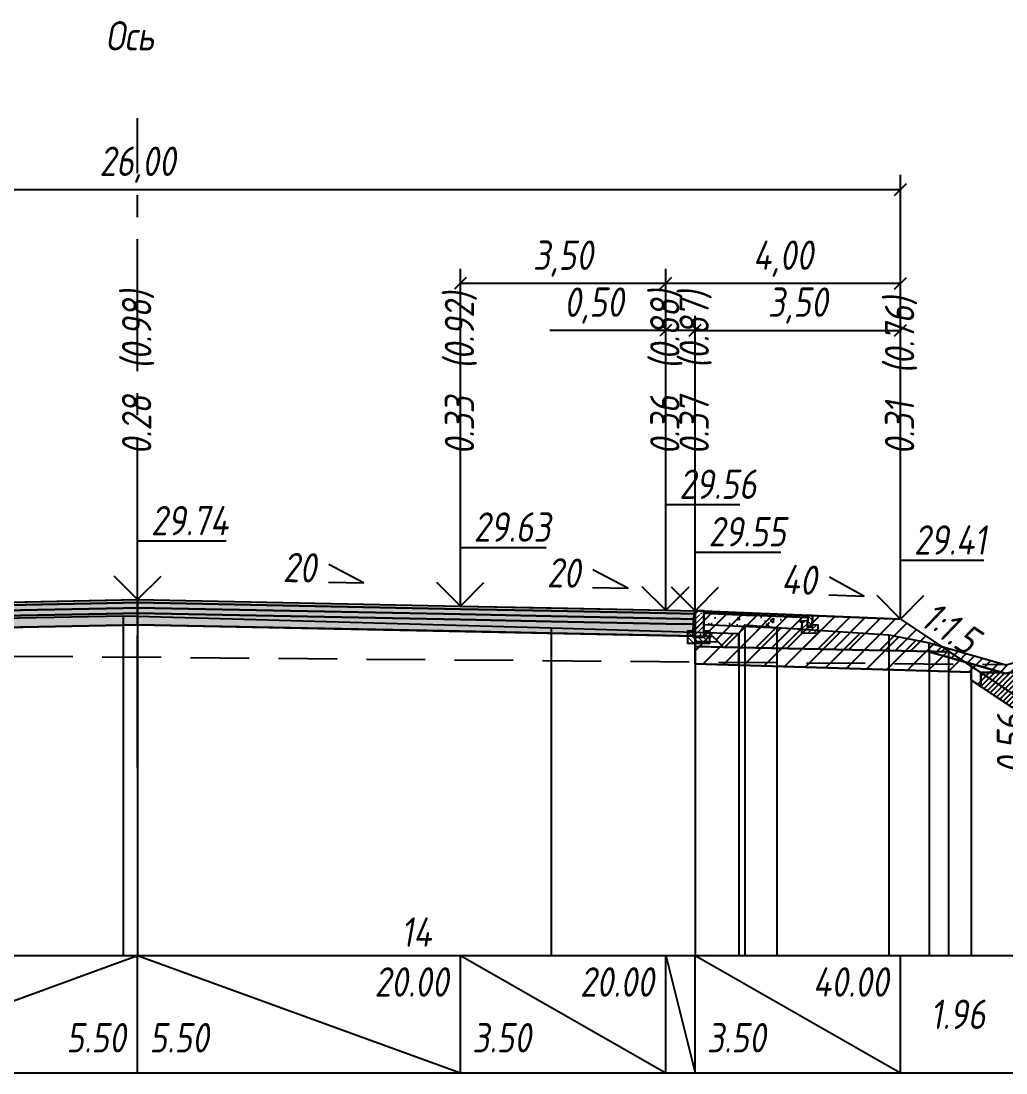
# Model space of a CAD drawing. Extents: x -717 to 1451, y -133302 to 233.
# Drawn here: x -203.5 to -119.6, y -108942.6 to -108853 of the extents above; entities that cross this region are included whole.
import ezdxf
from ezdxf.enums import TextEntityAlignment as Align

# ---------------------------------------------------------------- set-up
doc = ezdxf.new("R2010")
doc.units = 0
doc.linetypes.add('осевая2', pattern=[1.125, 0.75, -0.125, 0.125, -0.125])
doc.linetypes.add('штриховая', pattern=[0.75, 0.5, -0.25])
for name, color, linetype in [('Интерполированный поперечник', 2, 'Continuous'), ('КОД_399', 252, 'Continuous'), ('Код_514', 1, 'Continuous'), ('Контур_0', 7, 'Continuous'), ('Контур_2521', 7, 'Continuous'), ('Контур_2564', 7, 'Continuous'), ('Контур_2660', 7, 'Continuous'), ('Контур_2665', 7, 'Continuous'), ('Контур_400', 7, 'Continuous'), ('Контур_508', 7, 'Continuous'), ('Контур_512', 7, 'Continuous'), ('Контур_513', 7, 'Continuous'), ('Контур_818', 7, 'Continuous'), ('Красный поперечник', 1, 'Continuous'), ('Объём_2501', 7, 'Continuous'), ('Объём_2564', 7, 'Continuous'), ('Объём_2650', 7, 'Continuous'), ('Объём_2660', 7, 'Continuous'), ('Объём_2661', 7, 'Continuous'), ('Объём_2663', 7, 'Continuous'), ('Объём_2665', 7, 'Continuous'), ('Объём_2666', 7, 'Continuous'), ('Объём_2667', 7, 'Continuous'), ('Объём_2668', 7, 'Continuous'), ('Объём_2669', 7, 'Continuous'), ('Объём_2675', 7, 'Continuous'), ('Ось', 1, 'осевая2'), ('Откосы', 7, 'Continuous'), ('Отметки покрытия', 7, 'Continuous'), ('Рабочие отметки', 7, 'Continuous'), ('Рабочие отметки доп.', 7, 'Continuous'), ('Слои выравнивания', 7, 'Continuous'), ('Таблица', 7, 'Continuous'), ('Уклоны проезжей части', 7, 'Continuous'), ('Черный поперечник', 3, 'Continuous')]:
    doc.layers.add(name, color=color, linetype=linetype)
for name, color, linetype, true_color in [('Контур_2540', 2, 'Continuous', 0xffff00), ('Контур_2560', 2, 'Continuous', 0xffff00), ('Контур_2561', 7, 'Continuous', 0xff8040), ('Контур_2562', 3, 'Continuous', 0x00ff00), ('Контур_2563', 7, 'Continuous', 0xff8000), ('Контур_2570', 7, 'Continuous', 0x80ff00), ('Контур_2583', 3, 'Continuous', 0x00ff00), ('Контур_2725', 7, 'Continuous', 0x323232), ('Контур_2736', 4, 'Continuous', 0x00ffff), ('Контур_2737', 4, 'Continuous', 0x00ffff), ('Контур_2738', 4, 'Continuous', 0x00ffff), ('Контур_2739', 4, 'Continuous', 0x00ffff), ('Контур_2745', 7, 'Continuous', 0xa4ffff), ('Контур_2747', 4, 'Continuous', 0x00ffff), ('Контур_2748', 4, 'Continuous', 0x00ffff), ('Контур_2749', 4, 'Continuous', 0x00ffff), ('Контур_2760', 7, 'Continuous', 0x323232), ('Контур_2761', 7, 'Continuous', 0x323232), ('Контур_2762', 7, 'Continuous', 0x323232), ('Контур_2763', 7, 'Continuous', 0x323232), ('Контур_402', 7, 'Continuous', 0xff6464), ('Контур_703', 4, 'Continuous', 0x00ffff), ('Контур_705', 4, 'Continuous', 0x00ffff), ('Объём_2520', 7, 'Continuous', 0x80ffff), ('Объём_2540', 2, 'Continuous', 0xffff00), ('Объём_2560', 2, 'Continuous', 0xffff00), ('Объём_2561', 7, 'Continuous', 0xff8040), ('Объём_2562', 3, 'Continuous', 0x00ff00), ('Объём_2563', 7, 'Continuous', 0xff8000), ('Объём_2570', 7, 'Continuous', 0x80ff00), ('Объём_2583', 3, 'Continuous', 0x00ff00), ('Объём_2594', 3, 'Continuous', 0x00ff00), ('Объём_2600', 7, 'Continuous', 0x808000), ('Объём_2620', 2, 'Continuous', 0xffff00), ('Объём_2746', 2, 'Continuous', 0xffff00)]:
    doc.layers.add(name, color=color, linetype=linetype, true_color=true_color)
doc.styles.get("Standard").update_dxf_attribs({"font": 'txt', "height": 2.5})
doc.styles.add('М', font='romand.shx', dxfattribs={"width": 0.8, "oblique": 10, "height": 2.5})
doc.dimstyles.new('ISO-25', dxfattribs={"dimtxt": 2.5, "dimasz": 2.5, "dimexe": 1.25, "dimexo": 0.625, "dimtad": 1, "dimtxsty": 'Standard', "dimcen": 2.5, "dimadec": 0, "dimazin": 0, "dimtfac": 1, "dimtmove": 0, "dimatfit": 3, "dimfxl": 1, "dimarcsym": 0})

# ---------------------------------------------------------------- blocks, each defined once
blk = doc.blocks.new('_Oblique')
at = {"color": 0, "linetype": 'ByBlock', "lineweight": -2}
blk.add_line((-0.5, -0.5), (0.5, 0.5), dxfattribs=at)
blk = doc.blocks.new('*D2216')
at = {"color": 0, "lineweight": -2, "transparency": 16777216}
for p, q in [((-146.059, -108902.632), (-146.059, -108878.057)), ((-128.559, -108903.332), (-128.559, -108878.057)), ((-146.059, -108879.307), (-128.559, -108879.307))]:
    blk.add_line(p, q, dxfattribs=at)
at = {"layer": 'Defpoints', "color": 0, "transparency": 16777216}
for p in [(-128.559, -108879.307), (-146.059, -108903.257), (-128.559, -108903.957)]:
    blk.add_point(p, dxfattribs=at)
at = {"color": 0, "lineweight": -2, "transparency": 16777216, "rotation": 180}
blk.add_blockref('_Oblique', (-146.059, -108879.307), dxfattribs=at)
at = {"color": 0, "lineweight": -2, "transparency": 16777216}
blk.add_blockref('_Oblique', (-128.559, -108879.307), dxfattribs=at)
at = {"color": 0, "transparency": 16777216, "insert": (-137.309, -108877.194), "char_height": 2.5, "width": 9.58333, "attachment_point": 5, "style": 'М'}
blk.add_mtext('3,50', dxfattribs=at)
blk = doc.blocks.new('*D2218')
at = {"color": 0, "lineweight": -2, "transparency": 16777216}
for p, q in [((-148.559, -108902.582), (-148.559, -108878.057)), ((-146.059, -108902.632), (-146.059, -108878.057)), ((-148.559, -108879.307), (-158.431, -108879.307)), ((-146.059, -108879.307), (-148.559, -108879.307))]:
    blk.add_line(p, q, dxfattribs=at)
at = {"layer": 'Defpoints', "color": 0, "transparency": 16777216}
for p in [(-146.059, -108879.307), (-148.559, -108903.207), (-146.059, -108903.257)]:
    blk.add_point(p, dxfattribs=at)
at = {"color": 0, "lineweight": -2, "transparency": 16777216, "rotation": 180}
blk.add_blockref('_Oblique', (-148.559, -108879.307), dxfattribs=at)
at = {"color": 0, "lineweight": -2, "transparency": 16777216}
blk.add_blockref('_Oblique', (-146.059, -108879.307), dxfattribs=at)
at = {"color": 0, "transparency": 16777216, "insert": (-154.669, -108877.194), "char_height": 2.5, "width": 9.16667, "attachment_point": 5, "style": 'М'}
blk.add_mtext('0,50', dxfattribs=at)
blk = doc.blocks.new('*D2220')
at = {"color": 0, "lineweight": -2, "transparency": 16777216}
for p, q in [((-166.059, -108902.232), (-166.059, -108874.057)), ((-148.559, -108902.582), (-148.559, -108874.057)), ((-148.559, -108875.307), (-166.059, -108875.307))]:
    blk.add_line(p, q, dxfattribs=at)
at = {"layer": 'Defpoints', "color": 0, "transparency": 16777216}
for p in [(-166.059, -108875.307), (-166.059, -108902.857), (-148.559, -108903.207)]:
    blk.add_point(p, dxfattribs=at)
at = {"color": 0, "lineweight": -2, "transparency": 16777216, "rotation": 180}
blk.add_blockref('_Oblique', (-166.059, -108875.307), dxfattribs=at)
at = {"color": 0, "lineweight": -2, "transparency": 16777216}
blk.add_blockref('_Oblique', (-148.559, -108875.307), dxfattribs=at)
at = {"color": 0, "transparency": 16777216, "insert": (-157.309, -108873.194), "char_height": 2.5, "width": 9.58333, "attachment_point": 5, "style": 'М'}
blk.add_mtext('3,50', dxfattribs=at)
blk = doc.blocks.new('*D2221')
at = {"color": 0, "lineweight": -2, "transparency": 16777216}
for p, q in [((-148.559, -108902.582), (-148.559, -108874.057)), ((-128.559, -108903.332), (-128.559, -108874.057)), ((-128.559, -108875.307), (-148.559, -108875.307))]:
    blk.add_line(p, q, dxfattribs=at)
at = {"layer": 'Defpoints', "color": 0, "transparency": 16777216}
for p in [(-148.559, -108875.307), (-148.559, -108903.207), (-128.559, -108903.957)]:
    blk.add_point(p, dxfattribs=at)
at = {"color": 0, "lineweight": -2, "transparency": 16777216, "rotation": 180}
blk.add_blockref('_Oblique', (-148.559, -108875.307), dxfattribs=at)
at = {"color": 0, "lineweight": -2, "transparency": 16777216}
blk.add_blockref('_Oblique', (-128.559, -108875.307), dxfattribs=at)
at = {"color": 0, "transparency": 16777216, "insert": (-138.559, -108873.194), "char_height": 2.5, "width": 9.16667, "attachment_point": 5, "style": 'М'}
blk.add_mtext('4,00', dxfattribs=at)
blk = doc.blocks.new('*D2223')
at = {"color": 0, "lineweight": -2, "transparency": 16777216}
for p, q in [((-258.559, -108903.332), (-258.559, -108866.057)), ((-128.559, -108903.332), (-128.559, -108866.057)), ((-258.559, -108867.307), (-128.559, -108867.307))]:
    blk.add_line(p, q, dxfattribs=at)
at = {"layer": 'Defpoints', "color": 0, "transparency": 16777216}
for p in [(-128.559, -108867.307), (-258.559, -108903.957), (-128.559, -108903.957)]:
    blk.add_point(p, dxfattribs=at)
at = {"color": 0, "lineweight": -2, "transparency": 16777216, "rotation": 180}
blk.add_blockref('_Oblique', (-258.559, -108867.307), dxfattribs=at)
at = {"color": 0, "lineweight": -2, "transparency": 16777216}
blk.add_blockref('_Oblique', (-128.559, -108867.307), dxfattribs=at)
at = {"color": 0, "transparency": 16777216, "insert": (-193.559, -108865.194), "char_height": 2.5, "width": 11.66667, "attachment_point": 5, "style": 'М'}
blk.add_mtext('26,00', dxfattribs=at)
blk = doc.blocks.new('Тротуар1')
at = {"linetype": 'Continuous', "lineweight": 13}
h = blk.add_hatch(dxfattribs=at)
h.set_pattern_fill('ANSI35', scale=5, angle=90)
h.set_pattern_definition([(135, (-1541.6927, -4801.9416), (-0.88388348, -0.88388348), []), (135, (-1541.6927, -4801.0577), (-0.88388348, -0.88388348), [1.5625, -0.3125, 0, -0.3125])])
h.paths.add_polyline_path([(-16.72, -1.24), (-17.72, -1.24), (-17.72, -2.24), (-18.52, -2.24), (-18.52, -1.85), (-19.52, -1.89), (-19.52, -3.24), (-16.72, -3.24)])
h = blk.add_hatch(dxfattribs=at)
h.set_pattern_fill('ANSI35', scale=5)
h.set_pattern_definition([(45, (-1541.6927, -4800.4416), (-0.88388348, 0.88388348), []), (45, (-1540.8088, -4800.4416), (-0.88388348, 0.88388348), [1.5625, -0.3125, 0, -0.3125])])
h.paths.add_polyline_path([(-17.72, -0.24), (-18.52, -0.24), (-18.52, -2.24), (-17.72, -2.24)])
at = {"linetype": 'Continuous'}
h = blk.add_hatch(dxfattribs=at)
h.set_pattern_fill('ANSI31', color=256, scale=15, angle=45, style=0)
h.set_pattern_definition([(90, (-1932.1888, -4954.235), (-1.875, 3e-16), [])])
h.paths.add_polyline_path([(0, 0), (-17.72, -0.24), (-17.71, -0.63), (-11.04, -0.58), (0, -0.4)])
at = {"layer": 'КОД_399'}
h = blk.add_hatch(dxfattribs=at)
h.set_pattern_fill('AR-CONC', scale=0.7, angle=45, style=0)
h.set_pattern_definition([(95, (-1932.189, -4954.235), (3.860864, 3.2396496), [0.525, -5.775]), (40, (-1932.189, -4954.235), (-4.409945, 3.036377), [0.42, -4.62]), (145.45144, (-1931.867, -4953.965), (-0.549081, 6.2760265), [0.4461813, -4.907995]), (91.1842, (-1933.179, -4953.245), (6.101854, 4.4632964), [0.7875, -8.6625]), (141.63564, (-1932.67, -4952.873), (-0.1953, 9.447982), [0.669272, -7.361996]), (36.18416, (-1933.179, -4953.245), (-0.1953, 9.447982), [0.63, -6.93]), (66, (-1932.4363, -4952.9975), (4.947401, 0.9616773), [0.525, -5.775]), (11, (-1932.4363, -4952.9975), (-2.38496, 4.793659), [0.42, -4.62]), (116.45144, (-1932.024, -4952.9174), (2.562441, 5.7553363), [0.4461813, -4.907995]), (82.5, (-1932.1888, -4954.235), (-1.5875523, 1.7079287), [0, -4.564, 0, -4.69, 0, -4.6375]), (52.5, (-1932.1888, -4954.235), (-0.6501106, 3.2543661), [0, -2.674, 0, -4.459, 0, -1.7675]), (12.5, (-1933.2926, -4955.3388), (2.7539272, 2.5306453), [0, -1.75, 0, -5.46, 0, -7.245]), (2.5, (-1933.7876, -4955.8337), (2.3911299, 3.3821186), [0, -2.275, 0, -3.626, 0, -5.145])])
h.paths.add_polyline_path([(0, -0.4), (-17.71, -0.63), (-17.72, -1.24), (-16.71, -1.24), (-16.72, -2.62), (-0.07, -2.41)])
at = {"linetype": 'Continuous'}
blk.add_lwpolyline([(-17.72, -1.24), (-16.72, -1.24), (-16.72, -3.24), (-19.52, -3.24), (-19.52, -1.89), (-18.52, -1.85)], dxfattribs=at)
at = {"color": 7, "lineweight": 30}
for points in [[(-18.52, -0.24), (-18.52, -2.24), (-17.72, -2.24), (-17.72, -0.24), (-18.52, -0.24)], [(-8.6, -0.53), (0, -0.4)]]:
    blk.add_lwpolyline(points, dxfattribs=at)
for points in [[(0, 0), (-17.72, -0.24), (-17.72, -0.63), (0, -0.4)], [(0, -0.4), (-17.71, -0.63), (-17.72, -1.24), (-16.71, -1.24), (-16.72, -2.62), (-0.07, -2.39)]]:
    blk.add_lwpolyline(points, close=True)
blk = doc.blocks.new('БР100.30.18')
at = {"linetype": 'Continuous', "lineweight": 13}
h = blk.add_hatch(dxfattribs=at)
h.set_pattern_fill('ANSI35', scale=5)
h.set_pattern_definition([(45, (-1504.996, -4799.2297), (-0.88388348, 0.88388348), []), (45, (-1504.1121, -4799.2297), (-0.88388348, 0.88388348), [1.5625, -0.3125, 0, -0.3125])])
h.paths.add_polyline_path([(0.3, 3.47), (1.8, 3.47), (1.8, -1.03), (0, -1.03), (0, 1.97)])
h = blk.add_hatch(dxfattribs=at)
h.set_pattern_fill('ANSI35', scale=5, angle=90)
h.set_pattern_definition([(135, (-1504.996, -4800.7297), (-0.88388348, -0.88388348), []), (135, (-1504.996, -4799.8458), (-0.88388348, -0.88388348), [1.5625, -0.3125, 0, -0.3125])])
h.paths.add_polyline_path([(-1, -0.03), (0, -0.03), (0, -1.03), (1.8, -1.03), (1.8, -0.03), (2.8, -0.03), (2.8, -2.03), (-1, -2.03)])
at = {"color": 7, "lineweight": 30}
blk.add_lwpolyline([(1.8, -1.03), (0, -1.03), (0, 1.97), (0.3, 3.47), (1.8, 3.47)], close=True, dxfattribs=at)
at = {"linetype": 'Continuous'}
blk.add_lwpolyline([(0, -0.03), (-1, -0.03), (-1, -2.03), (2.8, -2.03), (2.8, -0.03), (1.8, -0.03)], dxfattribs=at)

msp = doc.modelspace()

# ---------------------------------------------------------------- hatches: boundary and pattern name
at = {"layer": 'Объём_2563'}
h = msp.add_hatch(dxfattribs=at)
h.set_pattern_fill('ANSI31', color=256, scale=0.3)
h.set_pattern_definition([(45, (-403.5971, 12.4336), (-0.673519209, 0.673519209), [])])
h.paths.add_polyline_path([(-143.64, -108906.293), (-144.559, -108905.375), (-146.059, -108905.345), (-146.059, -108903.195), (-128.559, -108903.895), (-124.383, -108906.678)])
at = {"layer": 'Объём_2570'}
h = msp.add_hatch(dxfattribs=at)
h.set_pattern_fill('ANSI31', color=256, scale=0.2)
h.set_pattern_definition([(45, (-403.5971, 12.4336), (-0.449012806, 0.449012806), [])])
h.paths.add_polyline_path([(-110.494, -108906.978), (-110.921, -108906.767), (-114.77, -108907.312), (-119.571, -108908.549), (-126.114, -108906.685), (-126.114, -108905.935), (-119.571, -108907.799), (-114.77, -108906.562), (-110.921, -108906.017), (-110.494, -108906.228)])
at = {"layer": 'Объём_2600'}
h = msp.add_hatch(dxfattribs=at)
h.set_pattern_fill('ANSI31', color=6, scale=0.4)
h.set_pattern_definition([(45, (-403.5971, 12.4336), (-0.898025612, 0.898025612), [])])
h.paths.add_polyline_path([(-122.526, -108909.118), (-122.526, -108908.426), (-146.059, -108907.72), (-146.059, -108905.025), (-142.323, -108905.139), (-141.823, -108904.389), (-139.082, -108904.606), (-129.559, -108905.231), (-126.114, -108905.935), (-126.114, -108906.685), (-119.918, -108908.45), (-121.726, -108908.45), (-121.726, -108909.652)])
at = {"layer": 'Объём_2620'}
h = msp.add_hatch(dxfattribs=at)
h.set_pattern_fill('ANSI31', color=2, scale=0.1)
h.set_pattern_definition([(45, (-403.5971, 12.43357), (-0.224506403, 0.224506403), [])])
h.paths.add_polyline_path([(-116.473, -108911.416), (-119.079, -108911.416), (-121.726, -108909.652), (-121.726, -108908.45), (-119.918, -108908.45), (-119.571, -108908.549), (-119.187, -108908.45), (-113.826, -108908.45), (-113.826, -108909.652)])
at = {"layer": 'Слои выравнивания'}
for color, points in [(2, [(-241.059, -108903.195), (-238.559, -108903.145), (-231.622, -108903.006), (-221.059, -108902.795), (-194.774, -108902.269), (-193.559, -108902.245), (-193.559, -108902.495), (-194.774, -108902.519), (-221.059, -108903.045), (-231.622, -108903.256), (-238.559, -108903.395), (-241.059, -108903.445)]), (3, [(-241.059, -108903.445), (-238.559, -108903.395), (-231.622, -108903.256), (-221.059, -108903.045), (-194.774, -108902.519), (-193.559, -108902.495), (-193.559, -108902.945), (-194.774, -108902.969), (-221.059, -108903.495), (-231.622, -108903.706), (-238.559, -108903.845), (-241.059, -108903.895)]), (4, [(-241.059, -108903.895), (-238.559, -108903.845), (-231.622, -108903.706), (-221.059, -108903.495), (-194.774, -108902.969), (-193.559, -108902.945), (-193.559, -108903.395), (-194.774, -108903.419), (-221.059, -108903.945), (-231.622, -108904.156), (-238.559, -108904.295), (-241.059, -108904.345)]), (2, [(-193.559, -108902.245), (-166.059, -108902.795), (-158.319, -108902.95), (-148.559, -108903.145), (-146.059, -108903.195), (-146.059, -108903.445), (-148.559, -108903.395), (-158.319, -108903.2), (-166.059, -108903.045), (-193.559, -108902.495)]), (3, [(-193.559, -108902.495), (-166.059, -108903.045), (-158.319, -108903.2), (-148.559, -108903.395), (-146.059, -108903.445), (-146.059, -108903.895), (-148.559, -108903.845), (-158.319, -108903.65), (-166.059, -108903.495), (-193.559, -108902.945)]), (4, [(-193.559, -108902.945), (-166.059, -108903.495), (-158.319, -108903.65), (-148.559, -108903.845), (-146.059, -108903.895), (-146.059, -108904.345), (-148.559, -108904.295), (-158.319, -108904.1), (-166.059, -108903.945), (-193.559, -108903.395)]), (5, [(-241.059, -108904.345), (-238.559, -108904.295), (-231.622, -108904.156), (-221.059, -108903.945), (-194.774, -108903.419), (-193.559, -108903.395), (-193.559, -108904.395), (-194.774, -108904.419), (-221.059, -108904.945), (-231.622, -108905.156), (-238.559, -108905.295), (-241.059, -108905.345)]), (5, [(-193.559, -108903.395), (-166.059, -108903.945), (-158.319, -108904.1), (-148.559, -108904.295), (-146.059, -108904.345), (-146.059, -108905.345), (-148.559, -108905.295), (-158.319, -108905.1), (-166.059, -108904.945), (-193.559, -108904.395)])]:
    msp.add_hatch(color=color, dxfattribs=at).paths.add_polyline_path(points)

# ---------------------------------------------------------------- linework, layer by layer
at = {"layer": 'Интерполированный поперечник', "linetype": 'штриховая', "ltscale": 10, "flags": 128}
msp.add_lwpolyline([(-264.059, -108906.538), (-119.577, -108907.771)], dxfattribs=at)
at = {"layer": 'Код_514'}
for p, q in [((-221.059, -108942.566), (-193.559, -108932.566)), ((-193.559, -108942.566), (-193.559, -108932.566)), ((-193.559, -108932.566), (-166.059, -108942.566)), ((-166.059, -108942.566), (-166.059, -108932.566)), ((-166.059, -108932.566), (-148.559, -108942.566)), ((-148.559, -108942.566), (-148.559, -108932.566)), ((-148.559, -108932.566), (-146.059, -108942.566)), ((-146.059, -108942.566), (-146.059, -108932.566)), ((-146.059, -108932.566), (-128.559, -108942.566)), ((-128.559, -108942.566), (-128.559, -108932.566))]:
    msp.add_line(p, q, dxfattribs=at)
at = {"layer": 'Контур_0', "flags": 128}
for points in [[(-128.559, -108903.895), (-122.786, -108907.743), (-122.786, -108907.743), (-122.786, -108907.743), (-122.786, -108907.743), (-122.786, -108907.743), (-122.786, -108907.743), (-122.786, -108907.743), (-122.786, -108907.743), (-122.786, -108907.743), (-122.786, -108907.743), (-122.786, -108907.743), (-122.786, -108907.743), (-122.786, -108907.743), (-122.786, -108907.743), (-118.776, -108910.416)], [(-128.559, -108903.895), (-122.786, -108907.743), (-122.786, -108907.743), (-122.786, -108907.743), (-122.786, -108907.743), (-122.786, -108907.743), (-122.786, -108907.743), (-122.786, -108907.743), (-122.786, -108907.743), (-122.786, -108907.743), (-122.786, -108907.743), (-122.786, -108907.743), (-122.786, -108907.743), (-122.786, -108907.743), (-122.786, -108907.743), (-118.776, -108910.416)], [(-146.059, -108906.245), (-146.059, -108905.345), (-144.559, -108905.375), (-143.64, -108906.293), (-146.059, -108906.245), (-146.059, -108906.245)], [(-146.059, -108905.345), (-144.559, -108905.375), (-143.64, -108906.293), (-124.383, -108906.678)]]:
    msp.add_lwpolyline(points, dxfattribs=at)
at = {"layer": 'Контур_2521', "color": 250, "flags": 128}
msp.add_lwpolyline([(-146.059, -108905.795), (-144.099, -108905.834)], dxfattribs=at)
at = {"layer": 'Контур_2540', "flags": 128}
msp.add_lwpolyline([(-146.059, -108906.245), (-124.383, -108906.678), (-122.526, -108907.916), (-122.526, -108908.426), (-146.059, -108907.72), (-146.059, -108906.245), (-146.059, -108906.245)], dxfattribs=at)
at = {"layer": 'Контур_2560', "flags": 128}
msp.add_lwpolyline([(-146.059, -108903.195), (-128.559, -108903.895), (-128.559, -108903.895), (-128.559, -108903.895)], dxfattribs=at)
at = {"layer": 'Контур_2561', "flags": 128}
msp.add_lwpolyline([(-146.059, -108903.195), (-146.059, -108903.195), (-128.559, -108903.895), (-128.559, -108903.895), (-146.059, -108903.195)], dxfattribs=at)
at = {"layer": 'Контур_2562', "flags": 128}
msp.add_lwpolyline([(-128.559, -108903.895), (-128.559, -108903.895), (-128.559, -108903.895), (-128.559, -108903.895), (-128.559, -108903.895)], dxfattribs=at)
at = {"layer": 'Контур_2563', "flags": 128}
msp.add_lwpolyline([(-143.64, -108906.293), (-144.559, -108905.375), (-146.059, -108905.345), (-146.059, -108903.195), (-128.559, -108903.895), (-124.383, -108906.678), (-143.64, -108906.293), (-143.64, -108906.293)], dxfattribs=at)
at = {"layer": 'Контур_2564', "flags": 128}
msp.add_lwpolyline([(-146.059, -108903.195), (-128.559, -108903.895)], dxfattribs=at)
at = {"layer": 'Контур_2570', "flags": 128}
msp.add_lwpolyline([(-231.622, -108904.34), (-194.774, -108903.619), (-193.559, -108903.654), (-158.319, -108904.652), (-142.323, -108905.139), (-141.823, -108904.389), (-139.082, -108904.606), (-129.559, -108905.231), (-126.114, -108905.935), (-126.114, -108906.685), (-124.457, -108907.154), (-119.571, -108908.549), (-119.571, -108908.549), (-114.77, -108907.312), (-110.921, -108906.767), (-110.463, -108906.994), (-99.778, -108906.942), (-92.722, -108906.897), (-90.582, -108906.356), (-85.494, -108904.819)], dxfattribs=at)
at = {"layer": 'Контур_2583', "flags": 128}
msp.add_lwpolyline([(-118.776, -108910.416), (-122.526, -108907.916), (-122.526, -108909.118), (-119.079, -108911.416), (-118.776, -108911.416), (-118.776, -108910.416)], dxfattribs=at)
at = {"layer": 'Контур_2660', "flags": 128}
msp.add_lwpolyline([(-146.059, -108907.72), (-122.526, -108908.426)], dxfattribs=at)
at = {"layer": 'Контур_2665', "flags": 128}
msp.add_lwpolyline([(-128.559, -108903.895), (-128.559, -108903.895)], dxfattribs=at)
at = {"layer": 'Контур_2725', "flags": 128}
msp.add_lwpolyline([(-241.059, -108905.345), (-238.559, -108905.295), (-231.622, -108905.156), (-221.059, -108904.945), (-194.774, -108904.419), (-193.559, -108904.395), (-166.059, -108904.945), (-158.319, -108905.1), (-148.559, -108905.295), (-146.059, -108905.345)], dxfattribs=at)
at = {"layer": 'Контур_2736', "flags": 128}
for points in [[(-128.559, -108903.895), (-122.786, -108907.743)], [(-122.786, -108907.743), (-118.776, -108910.416)]]:
    msp.add_lwpolyline(points, dxfattribs=at)
at = {"layer": 'Контур_2737', "flags": 128}
msp.add_lwpolyline([(-122.786, -108907.743), (-122.786, -108907.743)], dxfattribs=at)
at = {"layer": 'Контур_2738', "flags": 128}
msp.add_lwpolyline([(-122.786, -108907.743), (-122.786, -108907.743)], dxfattribs=at)
at = {"layer": 'Контур_2739', "flags": 128}
msp.add_lwpolyline([(-122.786, -108907.743), (-122.786, -108907.743)], dxfattribs=at)
at = {"layer": 'Контур_2745', "flags": 128}
msp.add_lwpolyline([(-122.786, -108907.743), (-122.786, -108907.743)], dxfattribs=at)
msp.add_lwpolyline([(-122.786, -108907.743), (-122.786, -108907.743)], dxfattribs=at)
msp.add_lwpolyline([(-122.786, -108907.743), (-122.786, -108907.743)], dxfattribs=at)
msp.add_lwpolyline([(-122.786, -108907.743), (-122.786, -108907.743)], dxfattribs=at)
msp.add_lwpolyline([(-122.786, -108907.743), (-122.786, -108907.743)], dxfattribs=at)
msp.add_lwpolyline([(-122.786, -108907.743), (-122.786, -108907.743)], dxfattribs=at)
at = {"layer": 'Контур_2747', "flags": 128}
msp.add_lwpolyline([(-122.786, -108907.743), (-122.786, -108907.743)], dxfattribs=at)
at = {"layer": 'Контур_2748', "flags": 128}
msp.add_lwpolyline([(-122.786, -108907.743), (-122.786, -108907.743)], dxfattribs=at)
at = {"layer": 'Контур_2749', "flags": 128}
msp.add_lwpolyline([(-122.786, -108907.743), (-122.786, -108907.743)], dxfattribs=at)
at = {"layer": 'Контур_2760', "flags": 128}
msp.add_lwpolyline([(-241.059, -108903.195), (-238.559, -108903.145), (-231.622, -108903.006), (-221.059, -108902.795), (-194.774, -108902.269), (-193.559, -108902.245), (-166.059, -108902.795), (-158.319, -108902.95), (-148.559, -108903.145), (-146.059, -108903.195)], dxfattribs=at)
at = {"layer": 'Контур_2761', "flags": 128}
msp.add_lwpolyline([(-241.059, -108903.445), (-238.559, -108903.395), (-231.622, -108903.256), (-221.059, -108903.045), (-194.774, -108902.519), (-193.559, -108902.495), (-166.059, -108903.045), (-158.319, -108903.2), (-148.559, -108903.395), (-146.059, -108903.445)], dxfattribs=at)
at = {"layer": 'Контур_2762', "flags": 128}
msp.add_lwpolyline([(-241.059, -108903.895), (-238.559, -108903.845), (-231.622, -108903.706), (-221.059, -108903.495), (-194.774, -108902.969), (-193.559, -108902.945), (-166.059, -108903.495), (-158.319, -108903.65), (-148.559, -108903.845), (-146.059, -108903.895)], dxfattribs=at)
at = {"layer": 'Контур_2763', "flags": 128}
msp.add_lwpolyline([(-241.059, -108904.345), (-238.559, -108904.295), (-231.622, -108904.156), (-221.059, -108903.945), (-194.774, -108903.419), (-193.559, -108903.395), (-166.059, -108903.945), (-158.319, -108904.1), (-148.559, -108904.295), (-146.059, -108904.345)], dxfattribs=at)
at = {"layer": 'Контур_400', "flags": 128}
for points in [[(-241.059, -108903.195), (-238.559, -108903.145), (-238.559, -108903.145), (-238.559, -108903.145), (-238.559, -108903.145), (-238.559, -108903.145), (-238.559, -108903.145), (-221.059, -108902.795), (-193.559, -108902.245)], [(-193.559, -108902.245), (-166.059, -108902.795), (-148.559, -108903.145), (-148.559, -108903.145), (-148.559, -108903.145), (-148.559, -108903.145), (-148.559, -108903.145), (-148.559, -108903.145), (-146.059, -108903.195)]]:
    msp.add_lwpolyline(points, dxfattribs=at)
at = {"layer": 'Контур_402', "flags": 128}
msp.add_lwpolyline([(-265.391, -108908.45), (-241.059, -108907.72), (-241.059, -108905.345), (-193.559, -108904.395), (-146.059, -108905.345), (-146.059, -108907.72), (-122.526, -108908.426)], dxfattribs=at)
at = {"layer": 'Контур_508', "flags": 128}
msp.add_lwpolyline([(-298.597, -108895.879), (-277.316, -108910.066), (-277.316, -108911.268), (-273.869, -108913.566), (-273.566, -108913.566), (-271.566, -108913.566), (-271.263, -108913.566), (-267.816, -108911.268), (-267.816, -108910.066), (-265.391, -108908.45), (-241.059, -108907.72), (-241.059, -108905.345), (-193.559, -108904.395), (-146.059, -108905.345), (-146.059, -108907.72), (-122.526, -108908.426), (-122.526, -108909.118), (-119.079, -108911.416), (-118.776, -108911.416), (-116.776, -108911.416), (-116.473, -108911.416), (-113.026, -108909.118), (-113.026, -108907.916), (-110.494, -108906.228)], dxfattribs=at)
at = {"layer": 'Контур_512', "flags": 128}
msp.add_lwpolyline([(-146.059, -108907.72), (-122.526, -108908.426), (-122.526, -108909.118), (-119.079, -108911.416), (-118.776, -108911.416), (-116.776, -108911.416), (-116.473, -108911.416), (-113.026, -108909.118), (-113.026, -108907.916), (-110.494, -108906.228)], dxfattribs=at)
at = {"layer": 'Контур_513', "flags": 128}
msp.add_lwpolyline([(-298.597, -108895.879), (-277.316, -108910.066), (-277.316, -108911.268), (-273.869, -108913.566), (-273.566, -108913.566), (-271.566, -108913.566), (-271.263, -108913.566), (-267.816, -108911.268), (-267.816, -108910.066), (-265.391, -108908.45), (-241.059, -108907.72), (-241.059, -108905.345), (-193.559, -108904.395), (-146.059, -108905.345), (-146.059, -108907.72), (-122.526, -108908.426), (-122.526, -108909.118), (-119.079, -108911.416), (-118.776, -108911.416), (-116.776, -108911.416), (-116.473, -108911.416), (-113.026, -108909.118), (-113.026, -108907.916), (-110.494, -108906.228)], dxfattribs=at)
at = {"layer": 'Контур_703', "flags": 128}
msp.add_lwpolyline([(-128.559, -108903.895), (-122.786, -108907.743)], dxfattribs=at)
at = {"layer": 'Контур_705', "flags": 128}
msp.add_lwpolyline([(-122.786, -108907.743), (-122.786, -108907.743)], dxfattribs=at)
at = {"layer": 'Контур_818', "flags": 128}
msp.add_lwpolyline([(-231.622, -108904.34), (-194.774, -108903.619), (-193.559, -108903.654), (-158.319, -108904.652), (-142.323, -108905.139), (-141.823, -108904.389), (-139.082, -108904.606), (-129.559, -108905.231), (-126.114, -108905.935), (-126.114, -108906.685), (-124.457, -108907.154), (-119.571, -108908.549), (-119.571, -108908.549), (-114.77, -108907.312), (-110.921, -108906.767), (-110.494, -108906.978)], dxfattribs=at)
at = {"layer": 'Красный поперечник'}
for p, q in [((-221.059, -108902.795), (-193.559, -108902.245)), ((-193.559, -108902.245), (-166.059, -108902.795)), ((-166.059, -108902.795), (-148.559, -108903.145)), ((-148.559, -108903.145), (-146.059, -108903.195)), ((-146.059, -108903.195), (-128.559, -108903.895)), ((-128.559, -108903.895), (-118.776, -108910.416)), ((-146.059, -108907.72), (-146.059, -108932.566)), ((-122.526, -108908.426), (-122.526, -108932.566)), ((-122.526, -108909.118), (-122.526, -108932.566))]:
    msp.add_line(p, q, dxfattribs=at)
at = {"layer": 'Объём_2501', "flags": 128}
for points in [[(-241.059, -108903.195), (-238.559, -108903.145), (-238.559, -108903.145), (-238.559, -108903.145), (-238.559, -108903.145), (-238.559, -108903.145), (-238.559, -108903.145), (-221.059, -108902.795), (-193.559, -108902.245)], [(-193.559, -108902.245), (-166.059, -108902.795), (-148.559, -108903.145), (-148.559, -108903.145), (-148.559, -108903.145), (-148.559, -108903.145), (-148.559, -108903.145), (-148.559, -108903.145), (-146.059, -108903.195)]]:
    msp.add_lwpolyline(points, dxfattribs=at)
at = {"layer": 'Объём_2520', "color": 250, "flags": 128}
msp.add_lwpolyline([(-146.059, -108906.245), (-146.059, -108905.345), (-144.559, -108905.375), (-143.64, -108906.293), (-146.059, -108906.245), (-146.059, -108906.245)], dxfattribs=at)
at = {"layer": 'Объём_2540', "flags": 128}
msp.add_lwpolyline([(-146.059, -108906.245), (-124.383, -108906.678), (-122.526, -108907.916), (-122.526, -108908.426), (-146.059, -108907.72), (-146.059, -108906.245), (-146.059, -108906.245)], dxfattribs=at)
at = {"layer": 'Объём_2560', "flags": 128}
msp.add_lwpolyline([(-146.059, -108903.195), (-128.559, -108903.895), (-128.559, -108903.895), (-128.559, -108903.895)], dxfattribs=at)
at = {"layer": 'Объём_2561', "flags": 128}
msp.add_lwpolyline([(-146.059, -108903.195), (-146.059, -108903.195), (-128.559, -108903.895), (-128.559, -108903.895), (-146.059, -108903.195)], dxfattribs=at)
at = {"layer": 'Объём_2562', "flags": 128}
msp.add_lwpolyline([(-128.559, -108903.895), (-128.559, -108903.895), (-128.559, -108903.895), (-128.559, -108903.895), (-128.559, -108903.895)], dxfattribs=at)
at = {"layer": 'Объём_2563', "color": 250, "flags": 128}
msp.add_lwpolyline([(-143.64, -108906.293), (-144.559, -108905.375), (-146.059, -108905.345), (-146.059, -108903.195), (-128.559, -108903.895), (-124.383, -108906.678), (-143.64, -108906.293), (-143.64, -108906.293)], dxfattribs=at)
at = {"layer": 'Объём_2564', "flags": 128}
msp.add_lwpolyline([(-146.059, -108903.195), (-128.559, -108903.895)], dxfattribs=at)
at = {"layer": 'Объём_2570', "flags": 128}
msp.add_lwpolyline([(-110.494, -108906.978), (-110.921, -108906.767), (-114.77, -108907.312), (-119.571, -108908.549), (-126.114, -108906.685), (-126.114, -108905.935), (-119.571, -108907.799), (-114.77, -108906.562), (-110.921, -108906.017), (-110.494, -108906.228), (-110.494, -108906.978), (-110.494, -108906.978)], dxfattribs=at)
at = {"layer": 'Объём_2583', "flags": 128}
msp.add_lwpolyline([(-118.776, -108910.416), (-122.526, -108907.916), (-122.526, -108909.118), (-119.079, -108911.416), (-118.776, -108911.416), (-118.776, -108910.416)], dxfattribs=at)
at = {"layer": 'Объём_2594', "flags": 128}
msp.add_lwpolyline([(-122.526, -108907.916), (-118.776, -108910.416)], dxfattribs=at)
at = {"layer": 'Объём_2620', "flags": 128}
msp.add_lwpolyline([(-116.473, -108911.416), (-119.079, -108911.416), (-121.726, -108909.652), (-121.726, -108908.45), (-119.918, -108908.45), (-119.571, -108908.549), (-119.187, -108908.45), (-113.826, -108908.45), (-113.826, -108909.652), (-116.473, -108911.416), (-116.473, -108911.416)], dxfattribs=at)
at = {"layer": 'Объём_2650', "color": 6, "flags": 128}
msp.add_lwpolyline([(-122.526, -108909.118), (-122.526, -108908.426), (-146.059, -108907.72), (-146.059, -108905.025), (-142.323, -108905.139), (-141.823, -108904.389), (-139.082, -108904.606), (-129.559, -108905.231), (-126.114, -108905.935), (-126.114, -108906.685), (-119.918, -108908.45), (-121.726, -108908.45), (-121.726, -108909.652), (-122.526, -108909.118), (-122.526, -108909.118)], dxfattribs=at)
at = {"layer": 'Объём_2660', "flags": 128}
msp.add_lwpolyline([(-146.059, -108907.72), (-122.526, -108908.426)], dxfattribs=at)
at = {"layer": 'Объём_2661', "flags": 128}
msp.add_lwpolyline([(-128.559, -108903.895), (-122.786, -108907.743), (-121.726, -108908.45)], dxfattribs=at)
at = {"layer": 'Объём_2663', "flags": 128}
msp.add_lwpolyline([(-121.726, -108908.45), (-118.776, -108910.416)], dxfattribs=at)
at = {"layer": 'Объём_2665', "flags": 128}
msp.add_lwpolyline([(-128.559, -108903.895), (-128.559, -108903.895)], dxfattribs=at)
at = {"layer": 'Объём_2666', "flags": 128}
for points in [[(-128.559, -108903.895), (-122.786, -108907.743)], [(-122.786, -108907.743), (-121.726, -108908.45)]]:
    msp.add_lwpolyline(points, dxfattribs=at)
at = {"layer": 'Объём_2667', "flags": 128}
msp.add_lwpolyline([(-122.786, -108907.743), (-122.786, -108907.743)], dxfattribs=at)
at = {"layer": 'Объём_2668', "flags": 128}
msp.add_lwpolyline([(-122.786, -108907.743), (-122.786, -108907.743)], dxfattribs=at)
at = {"layer": 'Объём_2669', "flags": 128}
msp.add_lwpolyline([(-122.786, -108907.743), (-122.786, -108907.743)], dxfattribs=at)
at = {"layer": 'Объём_2675', "flags": 128}
msp.add_lwpolyline([(-122.786, -108907.743), (-122.786, -108907.743)], dxfattribs=at)
msp.add_lwpolyline([(-122.786, -108907.743), (-122.786, -108907.743)], dxfattribs=at)
msp.add_lwpolyline([(-122.786, -108907.743), (-122.786, -108907.743)], dxfattribs=at)
msp.add_lwpolyline([(-122.786, -108907.743), (-122.786, -108907.743)], dxfattribs=at)
msp.add_lwpolyline([(-122.786, -108907.743), (-122.786, -108907.743)], dxfattribs=at)
msp.add_lwpolyline([(-122.786, -108907.743), (-122.786, -108907.743)], dxfattribs=at)
at = {"layer": 'Объём_2746', "flags": 128}
msp.add_lwpolyline([(-113.026, -108909.118), (-116.473, -108911.416), (-119.079, -108911.416), (-122.526, -108909.118), (-122.526, -108908.426), (-142.323, -108907.832), (-142.323, -108905.139), (-141.823, -108904.389), (-139.082, -108904.606), (-129.559, -108905.231), (-126.114, -108905.935), (-126.114, -108906.685), (-123.08, -108907.547), (-118.776, -108910.416), (-116.776, -108910.416), (-113.026, -108907.916), (-113.026, -108909.118), (-113.026, -108909.118)], dxfattribs=at)
at = {"layer": 'Ось', "ltscale": 15}
msp.add_line((-193.559, -108916.537), (-193.559, -108861.216), dxfattribs=at)
at = {"layer": 'Откосы', "color": 1, "flags": 128}
for points in [[(-177.295, -108900.753), (-174.296, -108900.813), (-177.265, -108899.253)], [(-154.795, -108901.203), (-151.796, -108901.263), (-154.765, -108899.703)], [(-134.677, -108901.83), (-131.679, -108901.949), (-134.617, -108900.331)]]:
    msp.add_lwpolyline(points, dxfattribs=at)
at = {"layer": 'Отметки покрытия', "color": 1}
for p, q in [((-148.559, -108903.145), (-148.559, -108894.145)), ((-148.559, -108894.145), (-142.259, -108894.145)), ((-193.559, -108902.245), (-193.559, -108897.245)), ((-193.559, -108897.245), (-186.009, -108897.245)), ((-166.059, -108902.795), (-166.059, -108897.795)), ((-166.059, -108897.795), (-158.759, -108897.795)), ((-146.059, -108903.195), (-146.059, -108898.195)), ((-146.059, -108898.195), (-138.759, -108898.195)), ((-128.559, -108903.895), (-128.559, -108898.895)), ((-128.559, -108898.895), (-121.459, -108898.895)), ((-193.559, -108902.245), (-195.559, -108900.245)), ((-193.559, -108902.245), (-191.559, -108900.245)), ((-166.059, -108902.795), (-168.059, -108900.795)), ((-166.059, -108902.795), (-164.059, -108900.795)), ((-148.559, -108903.145), (-150.559, -108901.145)), ((-148.559, -108903.145), (-146.559, -108901.145)), ((-146.059, -108903.195), (-148.059, -108901.195)), ((-146.059, -108903.195), (-144.059, -108901.195)), ((-128.559, -108903.895), (-130.559, -108901.895)), ((-128.559, -108903.895), (-126.559, -108901.895))]:
    msp.add_line(p, q, dxfattribs=at)
at = {"layer": 'Слои выравнивания'}
for p, q in [((-193.559, -108902.245), (-193.559, -108932.566)), ((-146.059, -108903.195), (-146.059, -108932.566))]:
    msp.add_line(p, q, dxfattribs=at)
at = {"layer": 'Слои выравнивания', "color": 2, "flags": 128}
for points in [[(-241.059, -108903.195), (-238.559, -108903.145), (-231.622, -108903.006), (-221.059, -108902.795), (-194.774, -108902.269), (-193.559, -108902.245), (-193.559, -108902.495), (-194.774, -108902.519), (-221.059, -108903.045), (-231.622, -108903.256), (-238.559, -108903.395), (-241.059, -108903.445)], [(-193.559, -108902.245), (-166.059, -108902.795), (-158.319, -108902.95), (-148.559, -108903.145), (-146.059, -108903.195), (-146.059, -108903.445), (-148.559, -108903.395), (-158.319, -108903.2), (-166.059, -108903.045), (-193.559, -108902.495)]]:
    msp.add_lwpolyline(points, close=True, dxfattribs=at)
at = {"layer": 'Слои выравнивания', "color": 3, "flags": 128}
for points in [[(-241.059, -108903.445), (-238.559, -108903.395), (-231.622, -108903.256), (-221.059, -108903.045), (-194.774, -108902.519), (-193.559, -108902.495), (-193.559, -108902.945), (-194.774, -108902.969), (-221.059, -108903.495), (-231.622, -108903.706), (-238.559, -108903.845), (-241.059, -108903.895)], [(-193.559, -108902.495), (-166.059, -108903.045), (-158.319, -108903.2), (-148.559, -108903.395), (-146.059, -108903.445), (-146.059, -108903.895), (-148.559, -108903.845), (-158.319, -108903.65), (-166.059, -108903.495), (-193.559, -108902.945)]]:
    msp.add_lwpolyline(points, close=True, dxfattribs=at)
at = {"layer": 'Слои выравнивания', "color": 4, "flags": 128}
for points in [[(-241.059, -108903.895), (-238.559, -108903.845), (-231.622, -108903.706), (-221.059, -108903.495), (-194.774, -108902.969), (-193.559, -108902.945), (-193.559, -108903.395), (-194.774, -108903.419), (-221.059, -108903.945), (-231.622, -108904.156), (-238.559, -108904.295), (-241.059, -108904.345)], [(-193.559, -108902.945), (-166.059, -108903.495), (-158.319, -108903.65), (-148.559, -108903.845), (-146.059, -108903.895), (-146.059, -108904.345), (-148.559, -108904.295), (-158.319, -108904.1), (-166.059, -108903.945), (-193.559, -108903.395)]]:
    msp.add_lwpolyline(points, close=True, dxfattribs=at)
at = {"layer": 'Слои выравнивания', "color": 5, "flags": 128}
for points in [[(-241.059, -108904.345), (-238.559, -108904.295), (-231.622, -108904.156), (-221.059, -108903.945), (-194.774, -108903.419), (-193.559, -108903.395), (-193.559, -108904.395), (-194.774, -108904.419), (-221.059, -108904.945), (-231.622, -108905.156), (-238.559, -108905.295), (-241.059, -108905.345)], [(-193.559, -108903.395), (-166.059, -108903.945), (-158.319, -108904.1), (-148.559, -108904.295), (-146.059, -108904.345), (-146.059, -108905.345), (-148.559, -108905.295), (-158.319, -108905.1), (-166.059, -108904.945), (-193.559, -108904.395)]]:
    msp.add_lwpolyline(points, close=True, dxfattribs=at)
at = {"layer": 'Таблица'}
for p, q in [((-323.597, -108932.566), (-85.494, -108932.566)), ((-323.597, -108942.566), (-85.494, -108942.566))]:
    msp.add_line(p, q, dxfattribs=at)
at = {"layer": 'Черный поперечник', "color": 7}
for p, q in [((-194.774, -108903.619), (-194.774, -108932.566)), ((-193.559, -108903.654), (-193.559, -108932.566)), ((-158.319, -108904.652), (-158.319, -108932.566)), ((-141.823, -108904.389), (-141.823, -108932.566)), ((-139.082, -108904.606), (-139.082, -108932.566)), ((-142.323, -108905.139), (-142.323, -108932.566)), ((-129.559, -108905.231), (-129.559, -108932.566)), ((-126.114, -108905.935), (-126.114, -108932.566)), ((-124.457, -108906.404), (-124.457, -108932.566))]:
    msp.add_line(p, q, dxfattribs=at)
at = {"layer": 'Черный поперечник', "flags": 128}
msp.add_lwpolyline([(-231.622, -108904.34), (-194.774, -108903.619), (-193.559, -108903.654), (-158.319, -108904.652), (-142.323, -108905.139), (-141.823, -108904.389), (-139.082, -108904.606), (-129.559, -108905.231), (-126.114, -108905.935), (-124.457, -108906.404), (-119.571, -108907.799), (-114.77, -108906.562), (-110.921, -108906.017), (-110.463, -108906.244), (-99.778, -108906.192), (-92.722, -108906.147), (-90.582, -108905.606), (-85.494, -108904.069)], dxfattribs=at)

# ---------------------------------------------------------------- block references
at = {"lineweight": 18, "xscale": 0.5, "yscale": 0.5, "zscale": 0.5, "rotation": 359.9444632229611}
msp.add_blockref('БР100.30.18', (-146.21, -108904.928), dxfattribs=at)
at = {"xscale": -0.4999999999999982, "yscale": 0.4999999999999997, "zscale": 0.4999999999999997, "rotation": 358.2855609405552}
msp.add_blockref('Тротуар1', (-145.309, -108903.195), dxfattribs=at)

# ---------------------------------------------------------------- texts
at = {"layer": 'Код_514', "style": 'М', "oblique": 10, "width": 0.8}
for s, p in [('20.00', (-167.059, -108933.566)), ('20.00', (-149.559, -108933.566)), ('40.00', (-129.559, -108933.566))]:
    msp.add_text(s, height=2.5, dxfattribs=at).set_placement(p, align=Align.TOP_RIGHT)
msp.add_text('1.96', height=2.5, dxfattribs=at).set_placement((-123.667, -108937.566), align=Align.MIDDLE_CENTER)
msp.add_text('5.50', height=2.5, dxfattribs=at).set_placement((-194.559, -108941.566), align=Align.BOTTOM_RIGHT)
for s, p in [('5.50', (-192.559, -108941.566)), ('3.50', (-165.059, -108941.566)), ('3.50', (-145.059, -108941.566))]:
    msp.add_text(s, height=2.5, dxfattribs=at).set_placement(p, align=Align.BOTTOM_LEFT)
at = {"layer": 'Ось', "ltscale": 15, "style": 'М', "oblique": 10, "width": 0.8}
msp.add_text('Ось ', height=2.5, dxfattribs=at).set_placement((-193.559, -108856.216), align=Align.BOTTOM_CENTER)
at = {"layer": 'Отметки покрытия', "color": 1, "style": 'М', "oblique": 10, "width": 0.8}
for s, p in [('29.56', (-147.418, -108894.413)), ('29.74', (-192.418, -108897.513)), ('29.63', (-164.918, -108898.063)), ('29.55', (-144.918, -108898.463)), ('29.41', (-127.418, -108899.163))]:
    msp.add_text(s, height=2.5, dxfattribs=at).set_placement(p, align=Align.BOTTOM_LEFT)
at = {"layer": 'Рабочие отметки', "color": 1, "style": 'М', "oblique": 10, "width": 0.8}
for s, p in [('0.28', (-193.637, -108889.895)), ('0.33', (-166.137, -108889.895)), ('0.36', (-148.637, -108889.895)), ('0.37', (-146.137, -108889.895)), ('0.31', (-128.637, -108889.895))]:
    msp.add_text(s, height=2.5, rotation=90, dxfattribs=at).set_placement(p, align=Align.MIDDLE_LEFT)
msp.add_text('0.56', height=2.5, rotation=90, dxfattribs=at).set_placement((-119.104, -108911.982), align=Align.MIDDLE_RIGHT)
at = {"layer": 'Рабочие отметки доп.', "color": 1, "style": 'М', "oblique": 10, "width": 0.8}
for s, p in [('(0.98)', (-193.637, -108882.595)), ('(0.92)', (-166.137, -108882.595)), ('(0.88)', (-148.637, -108882.595)), ('(0.87)', (-146.137, -108882.545)), ('(0.76)', (-128.637, -108882.995))]:
    msp.add_text(s, height=2.5, rotation=90, dxfattribs=at).set_placement(p, align=Align.MIDDLE_LEFT)
at = {"layer": 'Слои выравнивания', "style": 'М', "oblique": 10, "width": 0.8}
msp.add_text('14', height=2.5, dxfattribs=at).set_placement((-169.809, -108932.566), align=Align.BOTTOM_CENTER)
at = {"layer": 'Уклоны проезжей части', "color": 1, "style": 'М', "oblique": 10, "width": 0.8}
for s, rotation, p in [('20', 358.85423, (-179.789, -108901.52)), ('20', 358.85423, (-157.289, -108901.97)), ('40', 357.70938, (-137.269, -108902.546)), ('1:1.5', 326.30994, (-125.4, -108906.324))]:
    msp.add_text(s, height=2.5, rotation=rotation, dxfattribs=at).set_placement(p, align=Align.BOTTOM_CENTER)

# ---------------------------------------------------------------- dimensions: what is measured, and where the dimension line sits
at = {"color": 5}
for base, p1, picture, middle in [((-128.559, -108867.307), (-258.559, -108903.957), '*D2223', (-193.559, -108865.194)), ((-128.559, -108879.307), (-146.059, -108903.257), '*D2216', (-137.309, -108877.194))]:
    dim = msp.add_linear_dim(base=base, p1=p1, p2=(-128.559, -108903.957), angle=180, dimstyle='ISO-25', override={"dimasz": 1, "dimlfac": 0.2, "dimzin": 0, "dimtxsty": 'М', "dimblk1": 'Oblique', "dimblk2": 'Oblique', "dimsah": 1}, dxfattribs=at)
    dim.commit()
    dim.dimension.update_dxf_attribs({"geometry": picture, "text_midpoint": middle})
for base, p1, p2, picture, middle in [((-166.059, -108875.307), (-148.559, -108903.207), (-166.059, -108902.857), '*D2220', (-157.309, -108873.194)), ((-148.559, -108875.307), (-128.559, -108903.957), (-148.559, -108903.207), '*D2221', (-138.559, -108873.194))]:
    dim = msp.add_linear_dim(base=base, p1=p1, p2=p2, dimstyle='ISO-25', override={"dimasz": 1, "dimlfac": 0.2, "dimzin": 0, "dimtxsty": 'М', "dimblk1": 'Oblique', "dimblk2": 'Oblique', "dimsah": 1}, dxfattribs=at)
    dim.commit()
    dim.dimension.update_dxf_attribs({"geometry": picture, "text_midpoint": middle})
dim = msp.add_linear_dim(base=(-146.059, -108879.307), p1=(-148.559, -108903.207), p2=(-146.059, -108903.257), angle=180, dimstyle='ISO-25', override={"dimasz": 1, "dimlfac": 0.2, "dimzin": 0, "dimtxsty": 'М', "dimblk1": 'Oblique', "dimblk2": 'Oblique', "dimsah": 1}, dxfattribs=at)
dim.commit()
dim.dimension.update_dxf_attribs({"geometry": '*D2218', "text_midpoint": (-154.669, -108879.307), "dimtype": 160})

doc.saveas('drawing.dxf')
